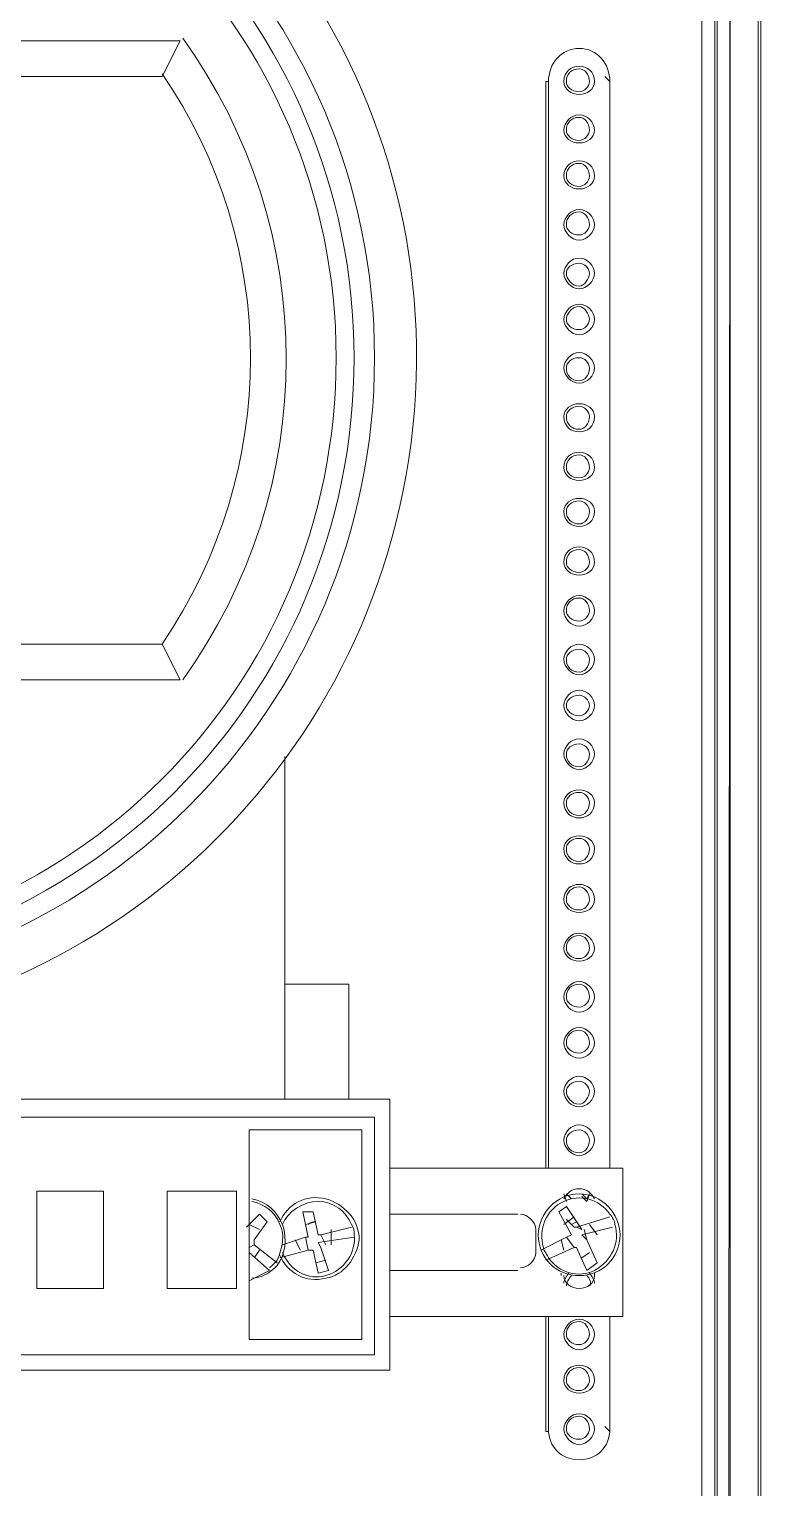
# Model space of a CAD drawing. Header units: metres. Extents: x 2999 to 3164, y 1641 to 1678.
# Drawn here: x 3006.265 to 3006.709, y 1653.873 to 1654.758 of the extents above; entities that cross this region are included whole.
import ezdxf

# ---------------------------------------------------------------- set-up
doc = ezdxf.new("R2010")
doc.units = ezdxf.units.M

msp = doc.modelspace()

# ---------------------------------------------------------------- linework, layer by layer
at = {"color": 7, "linetype": 'Continuous', "lineweight": 20, "true_color": 0x000007}
for points in [[(3006.68238, 1654.99513), (3006.67928, 1654.99823), (3006.68238, 1655.1317), (3006.68083, 1655.12704), (3006.68083, 1653.40594)], [(3006.67307, 1653.40594), (3006.67307, 1655.12704), (3006.67307, 1655.12704)], [(3006.70721, 1655.11773), (3006.70721, 1652.69204), (3006.70721, 1652.69204)], [(3006.70877, 1655.10997), (3006.70877, 1652.69049), (3006.70877, 1652.69049)], [(3006.69014, 1652.75412), (3006.69014, 1654.99978), (3006.68238, 1654.99513), (3006.68238, 1652.75412)], [(3006.69014, 1652.75412), (3006.68859, 1652.75722), (3006.69014, 1654.99978), (3006.68859, 1655.00289)], [(3005.82105, 1654.75147), (3006.35647, 1654.75147), (3006.35647, 1654.75147)], [(3005.83347, 1654.72975), (3006.34561, 1654.72975), (3006.35647, 1654.75147)], [(3006.57995, 1654.72664), (3006.5784, 1654.72664), (3006.5784, 1654.72664)], [(3006.5784, 1654.72664), (3006.5784, 1654.06706), (3006.5784, 1654.06706)], [(3006.57995, 1654.72664), (3006.57995, 1654.06706), (3006.57995, 1654.06706)], [(3006.6172, 1654.72664), (3006.6141, 1654.72975), (3006.6141, 1654.72975)], [(3006.6172, 1654.06706), (3006.6172, 1654.72664), (3006.6172, 1654.72664)], [(3006.6172, 1654.06706), (3006.6172, 1654.72664), (3006.6172, 1654.72664)], [(3006.34561, 1654.38521), (3005.83347, 1654.38521), (3005.83347, 1654.38521)], [(3006.34561, 1654.38521), (3006.35647, 1654.36349), (3006.35647, 1654.36349)], [(3006.35647, 1654.36349), (3005.82105, 1654.36349), (3005.82105, 1654.36349)], [(3006.4201, 1654.31693), (3006.4201, 1654.10897), (3006.4201, 1654.10897)], [(3006.4201, 1654.1788), (3006.4589, 1654.1788), (3006.4589, 1654.10897)], [(3005.69379, 1654.10897), (3006.48373, 1654.10897), (3006.48373, 1654.10897)], [(3006.48373, 1654.10897), (3006.48373, 1653.94446), (3006.48373, 1653.94446)], [(3006.47442, 1654.0981), (3005.7031, 1654.0981), (3005.7031, 1654.0981)], [(3006.47442, 1653.95377), (3006.47442, 1654.0981), (3006.47442, 1654.0981)], [(3006.39838, 1653.96308), (3006.39838, 1654.09034), (3006.39838, 1654.09034)], [(3006.39838, 1654.09034), (3006.46666, 1654.09034), (3006.46666, 1654.09034)], [(3006.46666, 1654.09034), (3006.46666, 1653.96308), (3006.46666, 1653.96308)], [(3006.62496, 1654.06706), (3006.48373, 1654.06706), (3006.48373, 1654.06706)], [(3006.62496, 1653.97705), (3006.62496, 1654.06706), (3006.62496, 1654.06706)], [(3006.30992, 1653.99412), (3006.26956, 1653.99412), (3006.26956, 1654.0531), (3006.30992, 1654.0531)], [(3006.30992, 1654.0531), (3006.30992, 1653.99412), (3006.30992, 1653.99412)], [(3006.34871, 1653.99412), (3006.34871, 1654.0531), (3006.39062, 1654.0531)], [(3006.39062, 1654.0531), (3006.39062, 1653.99412), (3006.39062, 1653.99412)], [(3006.58927, 1654.05155), (3006.59082, 1654.04689), (3006.59082, 1654.04689)], [(3006.59082, 1654.05155), (3006.59392, 1654.04844), (3006.59392, 1654.04844)], [(3006.60479, 1654.05155), (3006.60323, 1654.04844), (3006.60013, 1654.05155)], [(3006.60479, 1654.05155), (3006.60323, 1654.04689), (3006.60013, 1654.04999)], [(3006.5753, 1654.0174), (3006.59082, 1654.02516), (3006.59392, 1654.02671), (3006.58616, 1654.04068), (3006.59082, 1654.04379), (3006.60013, 1654.02982), (3006.59703, 1654.03137), (3006.6172, 1654.03758)], [(3006.39682, 1654.03137), (3006.40458, 1654.03913), (3006.40924, 1654.03447), (3006.40148, 1654.02361), (3006.40148, 1654.02051), (3006.41545, 1654.00964)], [(3006.46045, 1654.03137), (3006.44183, 1654.02671), (3006.44028, 1654.02671), (3006.43718, 1654.04068), (3006.43097, 1654.04068), (3006.43407, 1654.02516), (3006.43252, 1654.02516), (3006.41855, 1654.02051)], [(3006.43873, 1654.03447), (3006.43252, 1654.03292), (3006.43252, 1654.03292)], [(3006.56133, 1654.03913), (3006.48373, 1654.03913), (3006.48373, 1654.03913)], [(3006.59547, 1654.03758), (3006.58927, 1654.03292), (3006.58927, 1654.03292)], [(3006.59392, 1654.03292), (3006.59082, 1654.03603), (3006.59082, 1654.03603)], [(3006.59703, 1654.03447), (3006.59392, 1654.03292), (3006.59392, 1654.03292)], [(3006.59703, 1654.03137), (3006.59547, 1654.03137), (3006.59392, 1654.03292), (3006.59703, 1654.03447)], [(3006.40458, 1654.02982), (3006.39838, 1654.03292), (3006.39838, 1654.03292)], [(3006.43252, 1654.02516), (3006.43407, 1654.0174), (3006.43407, 1654.0174)], [(3006.44649, 1654.00499), (3006.44183, 1654.01895), (3006.44028, 1654.02206), (3006.46201, 1654.02516)], [(3006.44493, 1654.02051), (3006.44183, 1654.02671), (3006.44183, 1654.02671)], [(3006.44804, 1654.02982), (3006.44804, 1654.02051), (3006.44804, 1654.02051)], [(3006.57219, 1654.01585), (3006.57219, 1654.02982), (3006.57219, 1654.02982)], [(3006.59082, 1654.02516), (3006.59547, 1654.01895), (3006.59547, 1654.01895)], [(3006.59547, 1654.01895), (3006.59703, 1654.01895), (3006.60323, 1654.00499), (3006.60944, 1654.00964), (3006.60323, 1654.02361), (3006.60013, 1654.02671), (3006.61875, 1654.03137)], [(3006.60323, 1654.02361), (3006.60168, 1654.02982), (3006.60168, 1654.02982)], [(3006.60479, 1654.03292), (3006.60944, 1654.02671), (3006.60944, 1654.02671)], [(3006.39838, 1654.01895), (3006.40148, 1654.02051), (3006.40148, 1654.02051)], [(3006.39838, 1654.01585), (3006.41079, 1654.00499), (3006.41079, 1654.00499)], [(3006.40458, 1654.0174), (3006.40148, 1654.01275), (3006.40148, 1654.01275)], [(3006.44649, 1654.00499), (3006.44028, 1654.00343), (3006.43718, 1654.0174), (3006.43407, 1654.0174), (3006.417, 1654.01275)], [(3006.42942, 1654.0174), (3006.42631, 1654.02361), (3006.42631, 1654.02361)], [(3006.5784, 1654.01119), (3006.59547, 1654.01895), (3006.59547, 1654.01895)], [(3006.58927, 1654.0174), (3006.58771, 1654.02361), (3006.58771, 1654.02361)], [(3006.60013, 1654.01275), (3006.60479, 1654.01585), (3006.60479, 1654.01585)], [(3006.43873, 1654.00964), (3006.44493, 1654.01119), (3006.44493, 1654.01119)], [(3006.39838, 1653.99878), (3006.40458, 1654.00188), (3006.41079, 1654.00499)], [(3006.48373, 1654.00499), (3006.56133, 1654.00499), (3006.56133, 1654.00499)], [(3006.58771, 1654.00343), (3006.58771, 1654.00188), (3006.58771, 1654.00188)], [(3006.60789, 1654.00188), (3006.60789, 1654.00343), (3006.60789, 1654.00343)], [(3006.39062, 1653.99412), (3006.34871, 1653.99412), (3006.34871, 1653.99412)], [(3006.48373, 1653.97705), (3006.62496, 1653.97705), (3006.62496, 1653.97705)], [(3006.57995, 1653.97705), (3006.57995, 1653.90721), (3006.5784, 1653.90721)], [(3006.5784, 1653.97705), (3006.5784, 1653.90721), (3006.5784, 1653.90721)], [(3006.6172, 1653.97705), (3006.6172, 1653.90721), (3006.6141, 1653.91032)], [(3006.6172, 1653.90721), (3006.6172, 1653.97705), (3006.6172, 1653.97705)], [(3006.46666, 1653.96308), (3006.39838, 1653.96308), (3006.39838, 1653.96308)], [(3005.7031, 1653.95377), (3006.47442, 1653.95377), (3006.47442, 1653.95377)], [(3006.48373, 1653.94446), (3005.69379, 1653.94446), (3005.69379, 1653.94446)]]:
    msp.add_lwpolyline(points, dxfattribs=at)
for points, knots in [([(3006.00729, 1654.96099), (3005.80088, 1654.91753), (3005.6612, 1654.72664), (3005.68138, 1654.51713), (3005.68138, 1654.51713), (3005.7031, 1654.30762), (3005.88003, 1654.14777), (3006.08954, 1654.14777), (3006.08954, 1654.14777), (3006.3006, 1654.14777), (3006.47597, 1654.30762), (3006.4977, 1654.51713), (3006.4977, 1654.51713), (3006.51943, 1654.72664), (3006.37975, 1654.91753), (3006.17334, 1654.96099)], [0, 0, 0, 0, 0.0625, 0.0625, 0.0625, 0.062501, 0.125, 0.125, 0.125, 0.125001, 0.1875, 0.1875, 0.1875, 0.187501, 1, 1, 1, 1]), ([(3006.47442, 1654.55903), (3006.47442, 1654.77165), (3006.30216, 1654.94236), (3006.08954, 1654.94236), (3006.08954, 1654.94236), (3005.87692, 1654.94236), (3005.70621, 1654.77165), (3005.70621, 1654.55903), (3005.70621, 1654.55903), (3005.70621, 1654.34642), (3005.87692, 1654.17415), (3006.08954, 1654.17415), (3006.08954, 1654.17415), (3006.30216, 1654.17415), (3006.47442, 1654.34642), (3006.47442, 1654.55903)], [0, 0, 0, 0, 0.0625, 0.0625, 0.0625, 0.062501, 0.125, 0.125, 0.125, 0.125001, 0.1875, 0.1875, 0.1875, 0.187501, 1, 1, 1, 1]), ([(3006.46201, 1654.55903), (3006.46201, 1654.76389), (3006.29595, 1654.9315), (3006.08954, 1654.9315), (3006.08954, 1654.9315), (3005.88468, 1654.9315), (3005.71707, 1654.76389), (3005.71707, 1654.55903), (3005.71707, 1654.55903), (3005.71707, 1654.35262), (3005.88468, 1654.18656), (3006.08954, 1654.18656), (3006.08954, 1654.18656), (3006.29595, 1654.18656), (3006.46201, 1654.35262), (3006.46201, 1654.55903)], [0, 0, 0, 0, 0.0625, 0.0625, 0.0625, 0.062501, 0.125, 0.125, 0.125, 0.125001, 0.1875, 0.1875, 0.1875, 0.187501, 1, 1, 1, 1]), ([(3006.45114, 1654.55903), (3006.45114, 1654.75768), (3006.28974, 1654.91908), (3006.08954, 1654.91908), (3006.08954, 1654.91908), (3005.89089, 1654.91908), (3005.72949, 1654.75768), (3005.72949, 1654.55903), (3005.72949, 1654.55903), (3005.72949, 1654.35883), (3005.89089, 1654.19743), (3006.08954, 1654.19743), (3006.08954, 1654.19743), (3006.28974, 1654.19743), (3006.45114, 1654.35883), (3006.45114, 1654.55903)], [0, 0, 0, 0, 0.0625, 0.0625, 0.0625, 0.062501, 0.125, 0.125, 0.125, 0.125001, 0.1875, 0.1875, 0.1875, 0.187501, 1, 1, 1, 1]), ([(3006.6172, 1654.72664), (3006.6172, 1654.73751), (3006.60944, 1654.74682), (3006.59858, 1654.74682), (3006.59858, 1654.74682), (3006.58771, 1654.74682), (3006.57995, 1654.73751), (3006.57995, 1654.72664)], [0, 0, 0, 0, 0.125, 0.125, 0.125, 0.125001, 1, 1, 1, 1]), ([(3006.6172, 1654.72664), (3006.6172, 1654.73751), (3006.60944, 1654.74682), (3006.59858, 1654.74682), (3006.59858, 1654.74682), (3006.58771, 1654.74682), (3006.57995, 1654.73751), (3006.57995, 1654.72664)], [0, 0, 0, 0, 0.125, 0.125, 0.125, 0.125001, 1, 1, 1, 1]), ([(3006.60789, 1654.72664), (3006.60789, 1654.73285), (3006.60323, 1654.73595), (3006.59858, 1654.73595), (3006.59858, 1654.73595), (3006.59392, 1654.73595), (3006.58927, 1654.73285), (3006.58927, 1654.72664), (3006.58927, 1654.72664), (3006.58927, 1654.72199), (3006.59392, 1654.71888), (3006.59858, 1654.71888), (3006.59858, 1654.71888), (3006.60323, 1654.71888), (3006.60789, 1654.72199), (3006.60789, 1654.72664)], [0, 0, 0, 0, 0.0625, 0.0625, 0.0625, 0.062501, 0.125, 0.125, 0.125, 0.125001, 0.1875, 0.1875, 0.1875, 0.187501, 1, 1, 1, 1]), ([(3006.60479, 1654.72664), (3006.60479, 1654.7313), (3006.60168, 1654.7344), (3006.59858, 1654.7344), (3006.59858, 1654.7344), (3006.59392, 1654.7344), (3006.59082, 1654.7313), (3006.59082, 1654.72664), (3006.59082, 1654.72664), (3006.59082, 1654.72354), (3006.59392, 1654.72043), (3006.59858, 1654.72043), (3006.59858, 1654.72043), (3006.60168, 1654.72043), (3006.60479, 1654.72354), (3006.60479, 1654.72664)], [0, 0, 0, 0, 0.0625, 0.0625, 0.0625, 0.062501, 0.125, 0.125, 0.125, 0.125001, 0.1875, 0.1875, 0.1875, 0.187501, 1, 1, 1, 1]), ([(3006.60789, 1654.69716), (3006.60789, 1654.70181), (3006.60323, 1654.70647), (3006.59858, 1654.70647), (3006.59858, 1654.70647), (3006.59392, 1654.70647), (3006.58927, 1654.70181), (3006.58927, 1654.69716), (3006.58927, 1654.69716), (3006.58927, 1654.6925), (3006.59392, 1654.6894), (3006.59858, 1654.6894), (3006.59858, 1654.6894), (3006.60323, 1654.6894), (3006.60789, 1654.6925), (3006.60789, 1654.69716)], [0, 0, 0, 0, 0.0625, 0.0625, 0.0625, 0.062501, 0.125, 0.125, 0.125, 0.125001, 0.1875, 0.1875, 0.1875, 0.187501, 1, 1, 1, 1]), ([(3006.60479, 1654.69716), (3006.60479, 1654.70181), (3006.60168, 1654.70491), (3006.59858, 1654.70491), (3006.59858, 1654.70491), (3006.59392, 1654.70491), (3006.59082, 1654.70181), (3006.59082, 1654.69716), (3006.59082, 1654.69716), (3006.59082, 1654.69405), (3006.59392, 1654.69095), (3006.59858, 1654.69095), (3006.59858, 1654.69095), (3006.60168, 1654.69095), (3006.60479, 1654.69405), (3006.60479, 1654.69716)], [0, 0, 0, 0, 0.0625, 0.0625, 0.0625, 0.062501, 0.125, 0.125, 0.125, 0.125001, 0.1875, 0.1875, 0.1875, 0.187501, 1, 1, 1, 1]), ([(3006.60789, 1654.66922), (3006.60789, 1654.67543), (3006.60323, 1654.67853), (3006.59858, 1654.67853), (3006.59858, 1654.67853), (3006.59392, 1654.67853), (3006.58927, 1654.67543), (3006.58927, 1654.66922), (3006.58927, 1654.66922), (3006.58927, 1654.66456), (3006.59392, 1654.66146), (3006.59858, 1654.66146), (3006.59858, 1654.66146), (3006.60323, 1654.66146), (3006.60789, 1654.66456), (3006.60789, 1654.66922)], [0, 0, 0, 0, 0.0625, 0.0625, 0.0625, 0.062501, 0.125, 0.125, 0.125, 0.125001, 0.1875, 0.1875, 0.1875, 0.187501, 1, 1, 1, 1]), ([(3006.60479, 1654.66922), (3006.60479, 1654.67388), (3006.60168, 1654.67698), (3006.59858, 1654.67698), (3006.59858, 1654.67698), (3006.59392, 1654.67698), (3006.59082, 1654.67388), (3006.59082, 1654.66922), (3006.59082, 1654.66922), (3006.59082, 1654.66612), (3006.59392, 1654.66301), (3006.59858, 1654.66301), (3006.59858, 1654.66301), (3006.60168, 1654.66301), (3006.60479, 1654.66612), (3006.60479, 1654.66922)], [0, 0, 0, 0, 0.0625, 0.0625, 0.0625, 0.062501, 0.125, 0.125, 0.125, 0.125001, 0.1875, 0.1875, 0.1875, 0.187501, 1, 1, 1, 1]), ([(3006.60789, 1654.63973), (3006.60789, 1654.64439), (3006.60323, 1654.64904), (3006.59858, 1654.64904), (3006.59858, 1654.64904), (3006.59392, 1654.64904), (3006.58927, 1654.64439), (3006.58927, 1654.63973), (3006.58927, 1654.63973), (3006.58927, 1654.63508), (3006.59392, 1654.63042), (3006.59858, 1654.63042), (3006.59858, 1654.63042), (3006.60323, 1654.63042), (3006.60789, 1654.63508), (3006.60789, 1654.63973)], [0, 0, 0, 0, 0.0625, 0.0625, 0.0625, 0.062501, 0.125, 0.125, 0.125, 0.125001, 0.1875, 0.1875, 0.1875, 0.187501, 1, 1, 1, 1]), ([(3006.60479, 1654.63973), (3006.60479, 1654.64439), (3006.60168, 1654.64749), (3006.59858, 1654.64749), (3006.59858, 1654.64749), (3006.59392, 1654.64749), (3006.59082, 1654.64439), (3006.59082, 1654.63973), (3006.59082, 1654.63973), (3006.59082, 1654.63663), (3006.59392, 1654.63353), (3006.59858, 1654.63353), (3006.59858, 1654.63353), (3006.60168, 1654.63353), (3006.60479, 1654.63663), (3006.60479, 1654.63973)], [0, 0, 0, 0, 0.0625, 0.0625, 0.0625, 0.062501, 0.125, 0.125, 0.125, 0.125001, 0.1875, 0.1875, 0.1875, 0.187501, 1, 1, 1, 1]), ([(3006.60789, 1654.61025), (3006.60789, 1654.6149), (3006.60323, 1654.61956), (3006.59858, 1654.61956), (3006.59858, 1654.61956), (3006.59392, 1654.61956), (3006.58927, 1654.6149), (3006.58927, 1654.61025), (3006.58927, 1654.61025), (3006.58927, 1654.60559), (3006.59392, 1654.60093), (3006.59858, 1654.60093), (3006.59858, 1654.60093), (3006.60323, 1654.60093), (3006.60789, 1654.60559), (3006.60789, 1654.61025)], [0, 0, 0, 0, 0.0625, 0.0625, 0.0625, 0.062501, 0.125, 0.125, 0.125, 0.125001, 0.1875, 0.1875, 0.1875, 0.187501, 1, 1, 1, 1]), ([(3006.60479, 1654.61025), (3006.60479, 1654.61335), (3006.60168, 1654.61645), (3006.59858, 1654.61645), (3006.59858, 1654.61645), (3006.59392, 1654.61645), (3006.59082, 1654.61335), (3006.59082, 1654.61025), (3006.59082, 1654.61025), (3006.59082, 1654.60714), (3006.59392, 1654.60249), (3006.59858, 1654.60249), (3006.59858, 1654.60249), (3006.60168, 1654.60249), (3006.60479, 1654.60714), (3006.60479, 1654.61025)], [0, 0, 0, 0, 0.0625, 0.0625, 0.0625, 0.062501, 0.125, 0.125, 0.125, 0.125001, 0.1875, 0.1875, 0.1875, 0.187501, 1, 1, 1, 1]), ([(3006.60789, 1654.58231), (3006.60789, 1654.58697), (3006.60323, 1654.59162), (3006.59858, 1654.59162), (3006.59858, 1654.59162), (3006.59392, 1654.59162), (3006.58927, 1654.58697), (3006.58927, 1654.58231), (3006.58927, 1654.58231), (3006.58927, 1654.57766), (3006.59392, 1654.573), (3006.59858, 1654.573), (3006.59858, 1654.573), (3006.60323, 1654.573), (3006.60789, 1654.57766), (3006.60789, 1654.58231)], [0, 0, 0, 0, 0.0625, 0.0625, 0.0625, 0.062501, 0.125, 0.125, 0.125, 0.125001, 0.1875, 0.1875, 0.1875, 0.187501, 1, 1, 1, 1]), ([(3006.60479, 1654.58231), (3006.60479, 1654.58541), (3006.60168, 1654.59007), (3006.59858, 1654.59007), (3006.59858, 1654.59007), (3006.59392, 1654.59007), (3006.59082, 1654.58541), (3006.59082, 1654.58231), (3006.59082, 1654.58231), (3006.59082, 1654.57921), (3006.59392, 1654.5761), (3006.59858, 1654.5761), (3006.59858, 1654.5761), (3006.60168, 1654.5761), (3006.60479, 1654.57921), (3006.60479, 1654.58231)], [0, 0, 0, 0, 0.0625, 0.0625, 0.0625, 0.062501, 0.125, 0.125, 0.125, 0.125001, 0.1875, 0.1875, 0.1875, 0.187501, 1, 1, 1, 1]), ([(3006.60789, 1654.55282), (3006.60789, 1654.55748), (3006.60323, 1654.56214), (3006.59858, 1654.56214), (3006.59858, 1654.56214), (3006.59392, 1654.56214), (3006.58927, 1654.55748), (3006.58927, 1654.55282), (3006.58927, 1654.55282), (3006.58927, 1654.54817), (3006.59392, 1654.54351), (3006.59858, 1654.54351), (3006.59858, 1654.54351), (3006.60323, 1654.54351), (3006.60789, 1654.54817), (3006.60789, 1654.55282)], [0, 0, 0, 0, 0.0625, 0.0625, 0.0625, 0.062501, 0.125, 0.125, 0.125, 0.125001, 0.1875, 0.1875, 0.1875, 0.187501, 1, 1, 1, 1]), ([(3006.60479, 1654.55282), (3006.60479, 1654.55593), (3006.60168, 1654.55903), (3006.59858, 1654.55903), (3006.59858, 1654.55903), (3006.59392, 1654.55903), (3006.59082, 1654.55593), (3006.59082, 1654.55282), (3006.59082, 1654.55282), (3006.59082, 1654.54817), (3006.59392, 1654.54506), (3006.59858, 1654.54506), (3006.59858, 1654.54506), (3006.60168, 1654.54506), (3006.60479, 1654.54817), (3006.60479, 1654.55282)], [0, 0, 0, 0, 0.0625, 0.0625, 0.0625, 0.062501, 0.125, 0.125, 0.125, 0.125001, 0.1875, 0.1875, 0.1875, 0.187501, 1, 1, 1, 1]), ([(3006.60789, 1654.52334), (3006.60789, 1654.52799), (3006.60323, 1654.5311), (3006.59858, 1654.5311), (3006.59858, 1654.5311), (3006.59392, 1654.5311), (3006.58927, 1654.52799), (3006.58927, 1654.52334), (3006.58927, 1654.52334), (3006.58927, 1654.51713), (3006.59392, 1654.51403), (3006.59858, 1654.51403), (3006.59858, 1654.51403), (3006.60323, 1654.51403), (3006.60789, 1654.51713), (3006.60789, 1654.52334)], [0, 0, 0, 0, 0.0625, 0.0625, 0.0625, 0.062501, 0.125, 0.125, 0.125, 0.125001, 0.1875, 0.1875, 0.1875, 0.187501, 1, 1, 1, 1]), ([(3006.60479, 1654.52334), (3006.60479, 1654.52644), (3006.60168, 1654.52954), (3006.59858, 1654.52954), (3006.59858, 1654.52954), (3006.59392, 1654.52954), (3006.59082, 1654.52644), (3006.59082, 1654.52334), (3006.59082, 1654.52334), (3006.59082, 1654.51868), (3006.59392, 1654.51558), (3006.59858, 1654.51558), (3006.59858, 1654.51558), (3006.60168, 1654.51558), (3006.60479, 1654.51868), (3006.60479, 1654.52334)], [0, 0, 0, 0, 0.0625, 0.0625, 0.0625, 0.062501, 0.125, 0.125, 0.125, 0.125001, 0.1875, 0.1875, 0.1875, 0.187501, 1, 1, 1, 1]), ([(3006.60789, 1654.4923), (3006.60789, 1654.49851), (3006.60323, 1654.50161), (3006.59858, 1654.50161), (3006.59858, 1654.50161), (3006.59392, 1654.50161), (3006.58927, 1654.49851), (3006.58927, 1654.4923), (3006.58927, 1654.4923), (3006.58927, 1654.48764), (3006.59392, 1654.48454), (3006.59858, 1654.48454), (3006.59858, 1654.48454), (3006.60323, 1654.48454), (3006.60789, 1654.48764), (3006.60789, 1654.4923)], [0, 0, 0, 0, 0.0625, 0.0625, 0.0625, 0.062501, 0.125, 0.125, 0.125, 0.125001, 0.1875, 0.1875, 0.1875, 0.187501, 1, 1, 1, 1]), ([(3006.60479, 1654.4923), (3006.60479, 1654.49695), (3006.60168, 1654.50006), (3006.59858, 1654.50006), (3006.59858, 1654.50006), (3006.59392, 1654.50006), (3006.59082, 1654.49695), (3006.59082, 1654.4923), (3006.59082, 1654.4923), (3006.59082, 1654.48919), (3006.59392, 1654.48609), (3006.59858, 1654.48609), (3006.59858, 1654.48609), (3006.60168, 1654.48609), (3006.60479, 1654.48919), (3006.60479, 1654.4923)], [0, 0, 0, 0, 0.0625, 0.0625, 0.0625, 0.062501, 0.125, 0.125, 0.125, 0.125001, 0.1875, 0.1875, 0.1875, 0.187501, 1, 1, 1, 1]), ([(3006.60789, 1654.46592), (3006.60789, 1654.47057), (3006.60323, 1654.47367), (3006.59858, 1654.47367), (3006.59858, 1654.47367), (3006.59392, 1654.47367), (3006.58927, 1654.47057), (3006.58927, 1654.46592), (3006.58927, 1654.46592), (3006.58927, 1654.45971), (3006.59392, 1654.4566), (3006.59858, 1654.4566), (3006.59858, 1654.4566), (3006.60323, 1654.4566), (3006.60789, 1654.45971), (3006.60789, 1654.46592)], [0, 0, 0, 0, 0.0625, 0.0625, 0.0625, 0.062501, 0.125, 0.125, 0.125, 0.125001, 0.1875, 0.1875, 0.1875, 0.187501, 1, 1, 1, 1]), ([(3006.60479, 1654.46592), (3006.60479, 1654.46902), (3006.60168, 1654.47212), (3006.59858, 1654.47212), (3006.59858, 1654.47212), (3006.59392, 1654.47212), (3006.59082, 1654.46902), (3006.59082, 1654.46592), (3006.59082, 1654.46592), (3006.59082, 1654.46126), (3006.59392, 1654.45816), (3006.59858, 1654.45816), (3006.59858, 1654.45816), (3006.60168, 1654.45816), (3006.60479, 1654.46126), (3006.60479, 1654.46592)], [0, 0, 0, 0, 0.0625, 0.0625, 0.0625, 0.062501, 0.125, 0.125, 0.125, 0.125001, 0.1875, 0.1875, 0.1875, 0.187501, 1, 1, 1, 1]), ([(3006.60789, 1654.43488), (3006.60789, 1654.44108), (3006.60323, 1654.44419), (3006.59858, 1654.44419), (3006.59858, 1654.44419), (3006.59392, 1654.44419), (3006.58927, 1654.44108), (3006.58927, 1654.43488), (3006.58927, 1654.43488), (3006.58927, 1654.43022), (3006.59392, 1654.42712), (3006.59858, 1654.42712), (3006.59858, 1654.42712), (3006.60323, 1654.42712), (3006.60789, 1654.43022), (3006.60789, 1654.43488)], [0, 0, 0, 0, 0.0625, 0.0625, 0.0625, 0.062501, 0.125, 0.125, 0.125, 0.125001, 0.1875, 0.1875, 0.1875, 0.187501, 1, 1, 1, 1]), ([(3006.60479, 1654.43488), (3006.60479, 1654.43953), (3006.60168, 1654.44264), (3006.59858, 1654.44264), (3006.59858, 1654.44264), (3006.59392, 1654.44264), (3006.59082, 1654.43953), (3006.59082, 1654.43488), (3006.59082, 1654.43488), (3006.59082, 1654.43177), (3006.59392, 1654.42867), (3006.59858, 1654.42867), (3006.59858, 1654.42867), (3006.60168, 1654.42867), (3006.60479, 1654.43177), (3006.60479, 1654.43488)], [0, 0, 0, 0, 0.0625, 0.0625, 0.0625, 0.062501, 0.125, 0.125, 0.125, 0.125001, 0.1875, 0.1875, 0.1875, 0.187501, 1, 1, 1, 1]), ([(3006.60789, 1654.40539), (3006.60789, 1654.41004), (3006.60323, 1654.4147), (3006.59858, 1654.4147), (3006.59858, 1654.4147), (3006.59392, 1654.4147), (3006.58927, 1654.41004), (3006.58927, 1654.40539), (3006.58927, 1654.40539), (3006.58927, 1654.40073), (3006.59392, 1654.39608), (3006.59858, 1654.39608), (3006.59858, 1654.39608), (3006.60323, 1654.39608), (3006.60789, 1654.40073), (3006.60789, 1654.40539)], [0, 0, 0, 0, 0.0625, 0.0625, 0.0625, 0.062501, 0.125, 0.125, 0.125, 0.125001, 0.1875, 0.1875, 0.1875, 0.187501, 1, 1, 1, 1]), ([(3006.60479, 1654.40539), (3006.60479, 1654.41004), (3006.60168, 1654.41315), (3006.59858, 1654.41315), (3006.59858, 1654.41315), (3006.59392, 1654.41315), (3006.59082, 1654.41004), (3006.59082, 1654.40539), (3006.59082, 1654.40539), (3006.59082, 1654.40229), (3006.59392, 1654.39918), (3006.59858, 1654.39918), (3006.59858, 1654.39918), (3006.60168, 1654.39918), (3006.60479, 1654.40229), (3006.60479, 1654.40539)], [0, 0, 0, 0, 0.0625, 0.0625, 0.0625, 0.062501, 0.125, 0.125, 0.125, 0.125001, 0.1875, 0.1875, 0.1875, 0.187501, 1, 1, 1, 1]), ([(3006.60789, 1654.3759), (3006.60789, 1654.38056), (3006.60323, 1654.38521), (3006.59858, 1654.38521), (3006.59858, 1654.38521), (3006.59392, 1654.38521), (3006.58927, 1654.38056), (3006.58927, 1654.3759), (3006.58927, 1654.3759), (3006.58927, 1654.37125), (3006.59392, 1654.36659), (3006.59858, 1654.36659), (3006.59858, 1654.36659), (3006.60323, 1654.36659), (3006.60789, 1654.37125), (3006.60789, 1654.3759)], [0, 0, 0, 0, 0.0625, 0.0625, 0.0625, 0.062501, 0.125, 0.125, 0.125, 0.125001, 0.1875, 0.1875, 0.1875, 0.187501, 1, 1, 1, 1]), ([(3006.60479, 1654.3759), (3006.60479, 1654.37901), (3006.60168, 1654.38211), (3006.59858, 1654.38211), (3006.59858, 1654.38211), (3006.59392, 1654.38211), (3006.59082, 1654.37901), (3006.59082, 1654.3759), (3006.59082, 1654.3759), (3006.59082, 1654.37125), (3006.59392, 1654.36814), (3006.59858, 1654.36814), (3006.59858, 1654.36814), (3006.60168, 1654.36814), (3006.60479, 1654.37125), (3006.60479, 1654.3759)], [0, 0, 0, 0, 0.0625, 0.0625, 0.0625, 0.062501, 0.125, 0.125, 0.125, 0.125001, 0.1875, 0.1875, 0.1875, 0.187501, 1, 1, 1, 1]), ([(3006.60789, 1654.34797), (3006.60789, 1654.35262), (3006.60323, 1654.35728), (3006.59858, 1654.35728), (3006.59858, 1654.35728), (3006.59392, 1654.35728), (3006.58927, 1654.35262), (3006.58927, 1654.34797), (3006.58927, 1654.34797), (3006.58927, 1654.34331), (3006.59392, 1654.33866), (3006.59858, 1654.33866), (3006.59858, 1654.33866), (3006.60323, 1654.33866), (3006.60789, 1654.34331), (3006.60789, 1654.34797)], [0, 0, 0, 0, 0.0625, 0.0625, 0.0625, 0.062501, 0.125, 0.125, 0.125, 0.125001, 0.1875, 0.1875, 0.1875, 0.187501, 1, 1, 1, 1]), ([(3006.60479, 1654.34797), (3006.60479, 1654.35107), (3006.60168, 1654.35417), (3006.59858, 1654.35417), (3006.59858, 1654.35417), (3006.59392, 1654.35417), (3006.59082, 1654.35107), (3006.59082, 1654.34797), (3006.59082, 1654.34797), (3006.59082, 1654.34486), (3006.59392, 1654.34176), (3006.59858, 1654.34176), (3006.59858, 1654.34176), (3006.60168, 1654.34176), (3006.60479, 1654.34486), (3006.60479, 1654.34797)], [0, 0, 0, 0, 0.0625, 0.0625, 0.0625, 0.062501, 0.125, 0.125, 0.125, 0.125001, 0.1875, 0.1875, 0.1875, 0.187501, 1, 1, 1, 1]), ([(3006.60789, 1654.31848), (3006.60789, 1654.32314), (3006.60323, 1654.32779), (3006.59858, 1654.32779), (3006.59858, 1654.32779), (3006.59392, 1654.32779), (3006.58927, 1654.32314), (3006.58927, 1654.31848), (3006.58927, 1654.31848), (3006.58927, 1654.31382), (3006.59392, 1654.30917), (3006.59858, 1654.30917), (3006.59858, 1654.30917), (3006.60323, 1654.30917), (3006.60789, 1654.31382), (3006.60789, 1654.31848)], [0, 0, 0, 0, 0.0625, 0.0625, 0.0625, 0.062501, 0.125, 0.125, 0.125, 0.125001, 0.1875, 0.1875, 0.1875, 0.187501, 1, 1, 1, 1]), ([(3006.60479, 1654.31848), (3006.60479, 1654.32158), (3006.60168, 1654.32469), (3006.59858, 1654.32469), (3006.59858, 1654.32469), (3006.59392, 1654.32469), (3006.59082, 1654.32158), (3006.59082, 1654.31848), (3006.59082, 1654.31848), (3006.59082, 1654.31382), (3006.59392, 1654.31072), (3006.59858, 1654.31072), (3006.59858, 1654.31072), (3006.60168, 1654.31072), (3006.60479, 1654.31382), (3006.60479, 1654.31848)], [0, 0, 0, 0, 0.0625, 0.0625, 0.0625, 0.062501, 0.125, 0.125, 0.125, 0.125001, 0.1875, 0.1875, 0.1875, 0.187501, 1, 1, 1, 1]), ([(3006.60789, 1654.28899), (3006.60789, 1654.29365), (3006.60323, 1654.29675), (3006.59858, 1654.29675), (3006.59858, 1654.29675), (3006.59392, 1654.29675), (3006.58927, 1654.29365), (3006.58927, 1654.28899), (3006.58927, 1654.28899), (3006.58927, 1654.28279), (3006.59392, 1654.27968), (3006.59858, 1654.27968), (3006.59858, 1654.27968), (3006.60323, 1654.27968), (3006.60789, 1654.28279), (3006.60789, 1654.28899)], [0, 0, 0, 0, 0.0625, 0.0625, 0.0625, 0.062501, 0.125, 0.125, 0.125, 0.125001, 0.1875, 0.1875, 0.1875, 0.187501, 1, 1, 1, 1]), ([(3006.60479, 1654.28899), (3006.60479, 1654.2921), (3006.60168, 1654.2952), (3006.59858, 1654.2952), (3006.59858, 1654.2952), (3006.59392, 1654.2952), (3006.59082, 1654.2921), (3006.59082, 1654.28899), (3006.59082, 1654.28899), (3006.59082, 1654.28434), (3006.59392, 1654.28123), (3006.59858, 1654.28123), (3006.59858, 1654.28123), (3006.60168, 1654.28123), (3006.60479, 1654.28434), (3006.60479, 1654.28899)], [0, 0, 0, 0, 0.0625, 0.0625, 0.0625, 0.062501, 0.125, 0.125, 0.125, 0.125001, 0.1875, 0.1875, 0.1875, 0.187501, 1, 1, 1, 1]), ([(3006.60789, 1654.26106), (3006.60789, 1654.26571), (3006.60323, 1654.26882), (3006.59858, 1654.26882), (3006.59858, 1654.26882), (3006.59392, 1654.26882), (3006.58927, 1654.26571), (3006.58927, 1654.26106), (3006.58927, 1654.26106), (3006.58927, 1654.25485), (3006.59392, 1654.25175), (3006.59858, 1654.25175), (3006.59858, 1654.25175), (3006.60323, 1654.25175), (3006.60789, 1654.25485), (3006.60789, 1654.26106)], [0, 0, 0, 0, 0.0625, 0.0625, 0.0625, 0.062501, 0.125, 0.125, 0.125, 0.125001, 0.1875, 0.1875, 0.1875, 0.187501, 1, 1, 1, 1]), ([(3006.60479, 1654.26106), (3006.60479, 1654.26416), (3006.60168, 1654.26727), (3006.59858, 1654.26727), (3006.59858, 1654.26727), (3006.59392, 1654.26727), (3006.59082, 1654.26416), (3006.59082, 1654.26106), (3006.59082, 1654.26106), (3006.59082, 1654.2564), (3006.59392, 1654.2533), (3006.59858, 1654.2533), (3006.59858, 1654.2533), (3006.60168, 1654.2533), (3006.60479, 1654.2564), (3006.60479, 1654.26106)], [0, 0, 0, 0, 0.0625, 0.0625, 0.0625, 0.062501, 0.125, 0.125, 0.125, 0.125001, 0.1875, 0.1875, 0.1875, 0.187501, 1, 1, 1, 1]), ([(3006.60789, 1654.23002), (3006.60789, 1654.23623), (3006.60323, 1654.23933), (3006.59858, 1654.23933), (3006.59858, 1654.23933), (3006.59392, 1654.23933), (3006.58927, 1654.23623), (3006.58927, 1654.23002), (3006.58927, 1654.23002), (3006.58927, 1654.22536), (3006.59392, 1654.22226), (3006.59858, 1654.22226), (3006.59858, 1654.22226), (3006.60323, 1654.22226), (3006.60789, 1654.22536), (3006.60789, 1654.23002)], [0, 0, 0, 0, 0.0625, 0.0625, 0.0625, 0.062501, 0.125, 0.125, 0.125, 0.125001, 0.1875, 0.1875, 0.1875, 0.187501, 1, 1, 1, 1]), ([(3006.60479, 1654.23002), (3006.60479, 1654.23467), (3006.60168, 1654.23778), (3006.59858, 1654.23778), (3006.59858, 1654.23778), (3006.59392, 1654.23778), (3006.59082, 1654.23467), (3006.59082, 1654.23002), (3006.59082, 1654.23002), (3006.59082, 1654.22692), (3006.59392, 1654.22381), (3006.59858, 1654.22381), (3006.59858, 1654.22381), (3006.60168, 1654.22381), (3006.60479, 1654.22692), (3006.60479, 1654.23002)], [0, 0, 0, 0, 0.0625, 0.0625, 0.0625, 0.062501, 0.125, 0.125, 0.125, 0.125001, 0.1875, 0.1875, 0.1875, 0.187501, 1, 1, 1, 1]), ([(3006.60789, 1654.20053), (3006.60789, 1654.20519), (3006.60323, 1654.20984), (3006.59858, 1654.20984), (3006.59858, 1654.20984), (3006.59392, 1654.20984), (3006.58927, 1654.20519), (3006.58927, 1654.20053), (3006.58927, 1654.20053), (3006.58927, 1654.19588), (3006.59392, 1654.19277), (3006.59858, 1654.19277), (3006.59858, 1654.19277), (3006.60323, 1654.19277), (3006.60789, 1654.19588), (3006.60789, 1654.20053)], [0, 0, 0, 0, 0.0625, 0.0625, 0.0625, 0.062501, 0.125, 0.125, 0.125, 0.125001, 0.1875, 0.1875, 0.1875, 0.187501, 1, 1, 1, 1]), ([(3006.60479, 1654.20053), (3006.60479, 1654.20519), (3006.60168, 1654.20829), (3006.59858, 1654.20829), (3006.59858, 1654.20829), (3006.59392, 1654.20829), (3006.59082, 1654.20519), (3006.59082, 1654.20053), (3006.59082, 1654.20053), (3006.59082, 1654.19743), (3006.59392, 1654.19432), (3006.59858, 1654.19432), (3006.59858, 1654.19432), (3006.60168, 1654.19432), (3006.60479, 1654.19743), (3006.60479, 1654.20053)], [0, 0, 0, 0, 0.0625, 0.0625, 0.0625, 0.062501, 0.125, 0.125, 0.125, 0.125001, 0.1875, 0.1875, 0.1875, 0.187501, 1, 1, 1, 1]), ([(3006.60789, 1654.17105), (3006.60789, 1654.1757), (3006.60323, 1654.18036), (3006.59858, 1654.18036), (3006.59858, 1654.18036), (3006.59392, 1654.18036), (3006.58927, 1654.1757), (3006.58927, 1654.17105), (3006.58927, 1654.17105), (3006.58927, 1654.16639), (3006.59392, 1654.16173), (3006.59858, 1654.16173), (3006.59858, 1654.16173), (3006.60323, 1654.16173), (3006.60789, 1654.16639), (3006.60789, 1654.17105)], [0, 0, 0, 0, 0.0625, 0.0625, 0.0625, 0.062501, 0.125, 0.125, 0.125, 0.125001, 0.1875, 0.1875, 0.1875, 0.187501, 1, 1, 1, 1]), ([(3006.60479, 1654.17105), (3006.60479, 1654.1757), (3006.60168, 1654.1788), (3006.59858, 1654.1788), (3006.59858, 1654.1788), (3006.59392, 1654.1788), (3006.59082, 1654.1757), (3006.59082, 1654.17105), (3006.59082, 1654.17105), (3006.59082, 1654.16794), (3006.59392, 1654.16484), (3006.59858, 1654.16484), (3006.59858, 1654.16484), (3006.60168, 1654.16484), (3006.60479, 1654.16794), (3006.60479, 1654.17105)], [0, 0, 0, 0, 0.0625, 0.0625, 0.0625, 0.062501, 0.125, 0.125, 0.125, 0.125001, 0.1875, 0.1875, 0.1875, 0.187501, 1, 1, 1, 1]), ([(3006.60789, 1654.14311), (3006.60789, 1654.14777), (3006.60323, 1654.15242), (3006.59858, 1654.15242), (3006.59858, 1654.15242), (3006.59392, 1654.15242), (3006.58927, 1654.14777), (3006.58927, 1654.14311), (3006.58927, 1654.14311), (3006.58927, 1654.13845), (3006.59392, 1654.1338), (3006.59858, 1654.1338), (3006.59858, 1654.1338), (3006.60323, 1654.1338), (3006.60789, 1654.13845), (3006.60789, 1654.14311)], [0, 0, 0, 0, 0.0625, 0.0625, 0.0625, 0.062501, 0.125, 0.125, 0.125, 0.125001, 0.1875, 0.1875, 0.1875, 0.187501, 1, 1, 1, 1]), ([(3006.60479, 1654.14311), (3006.60479, 1654.14777), (3006.60168, 1654.15087), (3006.59858, 1654.15087), (3006.59858, 1654.15087), (3006.59392, 1654.15087), (3006.59082, 1654.14777), (3006.59082, 1654.14311), (3006.59082, 1654.14311), (3006.59082, 1654.14001), (3006.59392, 1654.1369), (3006.59858, 1654.1369), (3006.59858, 1654.1369), (3006.60168, 1654.1369), (3006.60479, 1654.14001), (3006.60479, 1654.14311)], [0, 0, 0, 0, 0.0625, 0.0625, 0.0625, 0.062501, 0.125, 0.125, 0.125, 0.125001, 0.1875, 0.1875, 0.1875, 0.187501, 1, 1, 1, 1]), ([(3006.60789, 1654.11362), (3006.60789, 1654.11828), (3006.60323, 1654.12293), (3006.59858, 1654.12293), (3006.59858, 1654.12293), (3006.59392, 1654.12293), (3006.58927, 1654.11828), (3006.58927, 1654.11362), (3006.58927, 1654.11362), (3006.58927, 1654.10897), (3006.59392, 1654.10431), (3006.59858, 1654.10431), (3006.59858, 1654.10431), (3006.60323, 1654.10431), (3006.60789, 1654.10897), (3006.60789, 1654.11362)], [0, 0, 0, 0, 0.0625, 0.0625, 0.0625, 0.062501, 0.125, 0.125, 0.125, 0.125001, 0.1875, 0.1875, 0.1875, 0.187501, 1, 1, 1, 1]), ([(3006.60479, 1654.11362), (3006.60479, 1654.11673), (3006.60168, 1654.11983), (3006.59858, 1654.11983), (3006.59858, 1654.11983), (3006.59392, 1654.11983), (3006.59082, 1654.11673), (3006.59082, 1654.11362), (3006.59082, 1654.11362), (3006.59082, 1654.11052), (3006.59392, 1654.10586), (3006.59858, 1654.10586), (3006.59858, 1654.10586), (3006.60168, 1654.10586), (3006.60479, 1654.11052), (3006.60479, 1654.11362)], [0, 0, 0, 0, 0.0625, 0.0625, 0.0625, 0.062501, 0.125, 0.125, 0.125, 0.125001, 0.1875, 0.1875, 0.1875, 0.187501, 1, 1, 1, 1]), ([(3006.60789, 1654.08414), (3006.60789, 1654.08879), (3006.60323, 1654.09345), (3006.59858, 1654.09345), (3006.59858, 1654.09345), (3006.59392, 1654.09345), (3006.58927, 1654.08879), (3006.58927, 1654.08414), (3006.58927, 1654.08414), (3006.58927, 1654.07948), (3006.59392, 1654.07482), (3006.59858, 1654.07482), (3006.59858, 1654.07482), (3006.60323, 1654.07482), (3006.60789, 1654.07948), (3006.60789, 1654.08414)], [0, 0, 0, 0, 0.0625, 0.0625, 0.0625, 0.062501, 0.125, 0.125, 0.125, 0.125001, 0.1875, 0.1875, 0.1875, 0.187501, 1, 1, 1, 1]), ([(3006.60479, 1654.08414), (3006.60479, 1654.08724), (3006.60168, 1654.09034), (3006.59858, 1654.09034), (3006.59858, 1654.09034), (3006.59392, 1654.09034), (3006.59082, 1654.08724), (3006.59082, 1654.08414), (3006.59082, 1654.08414), (3006.59082, 1654.07948), (3006.59392, 1654.07638), (3006.59858, 1654.07638), (3006.59858, 1654.07638), (3006.60168, 1654.07638), (3006.60479, 1654.07948), (3006.60479, 1654.08414)], [0, 0, 0, 0, 0.0625, 0.0625, 0.0625, 0.062501, 0.125, 0.125, 0.125, 0.125001, 0.1875, 0.1875, 0.1875, 0.187501, 1, 1, 1, 1]), ([(3006.417, 1654.0143), (3006.42166, 1654.00343), (3006.43252, 1653.99723), (3006.44493, 1654.00033), (3006.44493, 1654.00033), (3006.4558, 1654.00188), (3006.46356, 1654.01275), (3006.46511, 1654.02361), (3006.46511, 1654.02361), (3006.46511, 1654.03603), (3006.4558, 1654.04534), (3006.44493, 1654.04844), (3006.44493, 1654.04844), (3006.43252, 1654.05155), (3006.42166, 1654.04534), (3006.417, 1654.03447)], [0, 0, 0, 0, 0.0625, 0.0625, 0.0625, 0.062501, 0.125, 0.125, 0.125, 0.125001, 0.1875, 0.1875, 0.1875, 0.187501, 1, 1, 1, 1]), ([(3006.6172, 1654.03913), (3006.61099, 1654.04844), (3006.59858, 1654.05155), (3006.58927, 1654.04689), (3006.58927, 1654.04689), (3006.5784, 1654.04223), (3006.57375, 1654.02982), (3006.57685, 1654.01895)], [0, 0, 0, 0, 0.125, 0.125, 0.125, 0.125001, 1, 1, 1, 1]), ([(3006.62341, 1654.02671), (3006.62341, 1654.03913), (3006.61255, 1654.05155), (3006.59858, 1654.05155), (3006.59858, 1654.05155), (3006.58461, 1654.05155), (3006.57375, 1654.03913), (3006.57375, 1654.02671), (3006.57375, 1654.02671), (3006.57375, 1654.01275), (3006.58461, 1654.00188), (3006.59858, 1654.00188), (3006.59858, 1654.00188), (3006.61255, 1654.00188), (3006.62341, 1654.01275), (3006.62341, 1654.02671)], [0, 0, 0, 0, 0.0625, 0.0625, 0.0625, 0.062501, 0.125, 0.125, 0.125, 0.125001, 0.1875, 0.1875, 0.1875, 0.187501, 1, 1, 1, 1]), ([(3006.60789, 1654.04844), (3006.60634, 1654.05155), (3006.60323, 1654.05465), (3006.59858, 1654.05465), (3006.59858, 1654.05465), (3006.59392, 1654.05465), (3006.59082, 1654.05155), (3006.58927, 1654.04844)], [0, 0, 0, 0, 0.125, 0.125, 0.125, 0.125001, 1, 1, 1, 1]), ([(3006.41545, 1654.00809), (3006.4201, 1654.0143), (3006.42166, 1654.02361), (3006.41855, 1654.03292), (3006.41855, 1654.03292), (3006.41545, 1654.04068), (3006.40924, 1654.04689), (3006.39993, 1654.04844)], [0, 0, 0, 0, 0.125, 0.125, 0.125, 0.125001, 1, 1, 1, 1]), ([(3006.41545, 1654.01119), (3006.41855, 1654.01895), (3006.4201, 1654.02671), (3006.417, 1654.03292), (3006.417, 1654.03292), (3006.4139, 1654.04068), (3006.40769, 1654.04534), (3006.39993, 1654.04689)], [0, 0, 0, 0, 0.125, 0.125, 0.125, 0.125001, 1, 1, 1, 1]), ([(3006.46045, 1654.03292), (3006.45735, 1654.04068), (3006.44959, 1654.04689), (3006.44028, 1654.04689), (3006.44028, 1654.04689), (3006.43097, 1654.04689), (3006.42166, 1654.04068), (3006.41855, 1654.03292)], [0, 0, 0, 0, 0.125, 0.125, 0.125, 0.125001, 1, 1, 1, 1]), ([(3006.41855, 1654.01585), (3006.42321, 1654.00499), (3006.43407, 1653.99878), (3006.44493, 1654.00188), (3006.44493, 1654.00188), (3006.4558, 1654.00499), (3006.46356, 1654.01585), (3006.46201, 1654.02671)], [0, 0, 0, 0, 0.125, 0.125, 0.125, 0.125001, 1, 1, 1, 1]), ([(3006.57995, 1654.01275), (3006.58616, 1654.00343), (3006.59858, 1654.00033), (3006.60789, 1654.00499), (3006.60789, 1654.00499), (3006.61875, 1654.01119), (3006.62341, 1654.02206), (3006.6203, 1654.03292)], [0, 0, 0, 0, 0.125, 0.125, 0.125, 0.125001, 1, 1, 1, 1]), ([(3006.58927, 1654.00188), (3006.58927, 1653.99723), (3006.59392, 1653.99412), (3006.59858, 1653.99412), (3006.59858, 1653.99412), (3006.60323, 1653.99412), (3006.60789, 1653.99723), (3006.60789, 1654.00188)], [0, 0, 0, 0, 0.125, 0.125, 0.125, 0.125001, 1, 1, 1, 1]), ([(3006.60789, 1653.96619), (3006.60789, 1653.97084), (3006.60323, 1653.9755), (3006.59858, 1653.9755), (3006.59858, 1653.9755), (3006.59392, 1653.9755), (3006.58927, 1653.97084), (3006.58927, 1653.96619), (3006.58927, 1653.96619), (3006.58927, 1653.96153), (3006.59392, 1653.95688), (3006.59858, 1653.95688), (3006.59858, 1653.95688), (3006.60323, 1653.95688), (3006.60789, 1653.96153), (3006.60789, 1653.96619)], [0, 0, 0, 0, 0.0625, 0.0625, 0.0625, 0.062501, 0.125, 0.125, 0.125, 0.125001, 0.1875, 0.1875, 0.1875, 0.187501, 1, 1, 1, 1]), ([(3006.60479, 1653.96619), (3006.60479, 1653.97084), (3006.60168, 1653.97395), (3006.59858, 1653.97395), (3006.59858, 1653.97395), (3006.59392, 1653.97395), (3006.59082, 1653.97084), (3006.59082, 1653.96619), (3006.59082, 1653.96619), (3006.59082, 1653.96308), (3006.59392, 1653.95998), (3006.59858, 1653.95998), (3006.59858, 1653.95998), (3006.60168, 1653.95998), (3006.60479, 1653.96308), (3006.60479, 1653.96619)], [0, 0, 0, 0, 0.0625, 0.0625, 0.0625, 0.062501, 0.125, 0.125, 0.125, 0.125001, 0.1875, 0.1875, 0.1875, 0.187501, 1, 1, 1, 1]), ([(3006.60789, 1653.93825), (3006.60789, 1653.94446), (3006.60323, 1653.94756), (3006.59858, 1653.94756), (3006.59858, 1653.94756), (3006.59392, 1653.94756), (3006.58927, 1653.94446), (3006.58927, 1653.93825), (3006.58927, 1653.93825), (3006.58927, 1653.9336), (3006.59392, 1653.93049), (3006.59858, 1653.93049), (3006.59858, 1653.93049), (3006.60323, 1653.93049), (3006.60789, 1653.9336), (3006.60789, 1653.93825)], [0, 0, 0, 0, 0.0625, 0.0625, 0.0625, 0.062501, 0.125, 0.125, 0.125, 0.125001, 0.1875, 0.1875, 0.1875, 0.187501, 1, 1, 1, 1]), ([(3006.60479, 1653.93825), (3006.60479, 1653.94291), (3006.60168, 1653.94601), (3006.59858, 1653.94601), (3006.59858, 1653.94601), (3006.59392, 1653.94601), (3006.59082, 1653.94291), (3006.59082, 1653.93825), (3006.59082, 1653.93825), (3006.59082, 1653.93515), (3006.59392, 1653.93205), (3006.59858, 1653.93205), (3006.59858, 1653.93205), (3006.60168, 1653.93205), (3006.60479, 1653.93515), (3006.60479, 1653.93825)], [0, 0, 0, 0, 0.0625, 0.0625, 0.0625, 0.062501, 0.125, 0.125, 0.125, 0.125001, 0.1875, 0.1875, 0.1875, 0.187501, 1, 1, 1, 1]), ([(3006.60789, 1653.90877), (3006.60789, 1653.91342), (3006.60323, 1653.91808), (3006.59858, 1653.91808), (3006.59858, 1653.91808), (3006.59392, 1653.91808), (3006.58927, 1653.91342), (3006.58927, 1653.90877), (3006.58927, 1653.90877), (3006.58927, 1653.90411), (3006.59392, 1653.89945), (3006.59858, 1653.89945), (3006.59858, 1653.89945), (3006.60323, 1653.89945), (3006.60789, 1653.90411), (3006.60789, 1653.90877)], [0, 0, 0, 0, 0.0625, 0.0625, 0.0625, 0.062501, 0.125, 0.125, 0.125, 0.125001, 0.1875, 0.1875, 0.1875, 0.187501, 1, 1, 1, 1]), ([(3006.60479, 1653.90877), (3006.60479, 1653.91342), (3006.60168, 1653.91653), (3006.59858, 1653.91653), (3006.59858, 1653.91653), (3006.59392, 1653.91653), (3006.59082, 1653.91342), (3006.59082, 1653.90877), (3006.59082, 1653.90877), (3006.59082, 1653.90566), (3006.59392, 1653.90256), (3006.59858, 1653.90256), (3006.59858, 1653.90256), (3006.60168, 1653.90256), (3006.60479, 1653.90566), (3006.60479, 1653.90877)], [0, 0, 0, 0, 0.0625, 0.0625, 0.0625, 0.062501, 0.125, 0.125, 0.125, 0.125001, 0.1875, 0.1875, 0.1875, 0.187501, 1, 1, 1, 1]), ([(3006.57995, 1653.90877), (3006.57995, 1653.8979), (3006.58771, 1653.89014), (3006.59858, 1653.89014), (3006.59858, 1653.89014), (3006.60944, 1653.89014), (3006.6172, 1653.8979), (3006.6172, 1653.90877)], [0, 0, 0, 0, 0.125, 0.125, 0.125, 0.125001, 1, 1, 1, 1]), ([(3006.57995, 1653.90877), (3006.57995, 1653.8979), (3006.58771, 1653.89014), (3006.59858, 1653.89014), (3006.59858, 1653.89014), (3006.60944, 1653.89014), (3006.6172, 1653.8979), (3006.6172, 1653.90877)], [0, 0, 0, 0, 0.125, 0.125, 0.125, 0.125001, 1, 1, 1, 1])]:
    msp.add_open_spline(points, degree=3, knots=knots, dxfattribs=at)
for points in [[(3006.35803, 1654.36349), (3006.44183, 1654.47988), (3006.44183, 1654.63663), (3006.35803, 1654.75303)], [(3006.34561, 1654.38521), (3006.417, 1654.49075), (3006.417, 1654.62732), (3006.34561, 1654.7313)], [(3006.43873, 1654.03447), (3006.43718, 1654.03447), (3006.43562, 1654.03447), (3006.43407, 1654.03292)], [(3006.57219, 1654.02982), (3006.57219, 1654.03447), (3006.56754, 1654.03913), (3006.56288, 1654.03913)], [(3006.6203, 1654.03292), (3006.6203, 1654.03447), (3006.61875, 1654.03758), (3006.6172, 1654.03913)], [(3006.46201, 1654.02671), (3006.46201, 1654.02827), (3006.46201, 1654.03137), (3006.46045, 1654.03292)], [(3006.56288, 1654.00654), (3006.56754, 1654.00654), (3006.57219, 1654.01119), (3006.57219, 1654.01585)], [(3006.57685, 1654.01895), (3006.57685, 1654.0174), (3006.5784, 1654.01585), (3006.57995, 1654.01275)], [(3006.39993, 1654.00033), (3006.40614, 1654.00033), (3006.41079, 1654.00343), (3006.41545, 1654.00809)], [(3006.41079, 1654.00654), (3006.41234, 1654.00809), (3006.4139, 1654.00964), (3006.41545, 1654.01119)], [(3006.59237, 1654.00343), (3006.59082, 1654.00188), (3006.58927, 1653.99878), (3006.58927, 1653.99723)], [(3006.59392, 1654.00188), (3006.59237, 1654.00033), (3006.59082, 1653.99723), (3006.59082, 1653.99568)], [(3006.60479, 1653.99568), (3006.60634, 1653.99723), (3006.60479, 1654.00033), (3006.60323, 1654.00188)], [(3006.60789, 1653.99723), (3006.60789, 1653.99878), (3006.60634, 1654.00188), (3006.60479, 1654.00343)]]:
    msp.add_open_spline(points, degree=3, dxfattribs=at)

doc.saveas('drawing.dxf')
